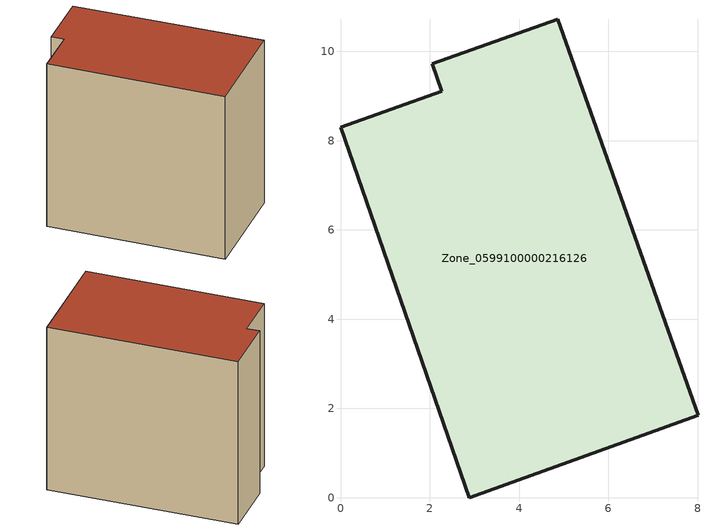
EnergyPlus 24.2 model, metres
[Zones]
Zone_0599100000216126
 floor ground (C_G): 4.87,10.72 8.01,1.85 2.88,0 0,8.3 2.27,9.11 2.06,9.72 z0
 wall outside (C_F): 2.88,0 8.01,1.85 4.87,10.72 2.06,9.72 2.27,9.11 0,8.3 2.88,0 z0:8.71
 roof outside (C_R): 8.01,1.85 4.87,10.72 2.06,9.72 2.27,9.11 0,8.3 2.88,0 z8.71
[BUILDING]
Pand.0599100000216126: North Axis=0; Terrain=City; Loads Convergence Tolerance Value=0.04; Temperature Convergence Tolerance Value=0.4; Solar Distribution=FullExterior; Maximum Number of Warmup Days=25; Minimum Number of Warmup Days=1
[Site:Location]
Rotterdam.The.Hague.AP_ZH_NLD Design_Conditions: Latitude=51.96; Longitude=4.45; Time Zone=1; Elevation=-4.5
[SITE:GROUNDTEMPERATURE:BUILDINGSURFACE]
18, 18, 18, 18, 18, 18, 18, 18, 18, 18, 18, 18
[MATERIAL] Thermal Absorptance=0.9; Solar Absorptance=0.7; Visible Absorptance=0.7
Name | Roughness | Thickness | Conductivity | Density | Specific Heat
G.TI.1946 | MediumSmooth | 0.15 | 1 | 540 | 1210
F.TI.1946 | Rough | 0.3 | 0.857143 | 1920 | 840
R.TI.1946 | MediumRough | 0.2 | 0.1 | 1500 | 1000
[CONSTRUCTION]
C_G: G.TI.1946
C_F: F.TI.1946
C_R: R.TI.1946
[ZONE]
Zone_0599100000216126: Type=1; Multiplier=1; Ceiling Height=Autocalculate; Volume=Autocalculate; Floor Area=autocalculate; Part of Total Floor Area=Yes
[ZONEINFILTRATION:DESIGNFLOWRATE]
Infil_Zone_0599100000216126: Zone or ZoneList or Space or SpaceList=Zone_0599100000216126; Schedule=AlwaysOn; Design Flow Rate Calculation Method=Flow/Area; Flow Rate per Floor Area=0.003; Constant Term Coefficient=1; Temperature Term Coefficient=0; Velocity Term Coefficient=0; Velocity Squared Term Coefficient=0
[HVACTEMPLATE:ZONE:IDEALLOADSAIRSYSTEM]
Zone_0599100000216126: Maximum Heating Supply Air Temperature=50; Minimum Cooling Supply Air Temperature=13; Maximum Heating Supply Air Humidity Ratio=0.0156; Minimum Cooling Supply Air Humidity Ratio=0.0077; Heating Limit=NoLimit; Cooling Limit=NoLimit; Dehumidification Control Type=ConstantSensibleHeatRatio; Cooling Sensible Heat Ratio=0.7; Dehumidification Setpoint=60; Humidification Control Type=None; Humidification Setpoint=30; Outdoor Air Method=None; Outdoor Air Flow Rate per Person=0.00944; Outdoor Air Flow Rate per Zone Floor Area=0; Outdoor Air Flow Rate per Zone=0; Demand Controlled Ventilation Type=None; Outdoor Air Economizer Type=NoEconomizer; Heat Recovery Type=None; Sensible Heat Recovery Effectiveness=0.7; Latent Heat Recovery Effectiveness=0.65
[ZONECONTROL:THERMOSTAT]
ThermostatControl_Zone_0599100000216126: Zone or ZoneList=Zone_0599100000216126; Control Type Schedule=DualSetpointControlType; Control 1=Thermostat_Zone_0599100000216126; Temperature Difference Between Cutout And Setpoint=0
[THERMOSTATSETPOINT:DUALSETPOINT]
Thermostat_Zone_0599100000216126: Heating Setpoint Temperature Schedule=HeatingSetpoint_Zone_0599100000216126; Cooling Setpoint Temperature Schedule=CoolingSetpoint_Zone_0599100000216126
[SCHEDULE:COMPACT]
HeatingSetpoint_Zone_0599100000216126: Through: 12/31, For: AllDays, Until: 24:00, 21
CoolingSetpoint_Zone_0599100000216126: Through: 12/31, For: AllDays, Until: 24:00, 24
DualSetpointControlType: Through: 12/31, For: AllDays, Until: 24:00, 4
AlwaysOn: Through: 12/31, For: AllDays, Until: 24:00, 1
